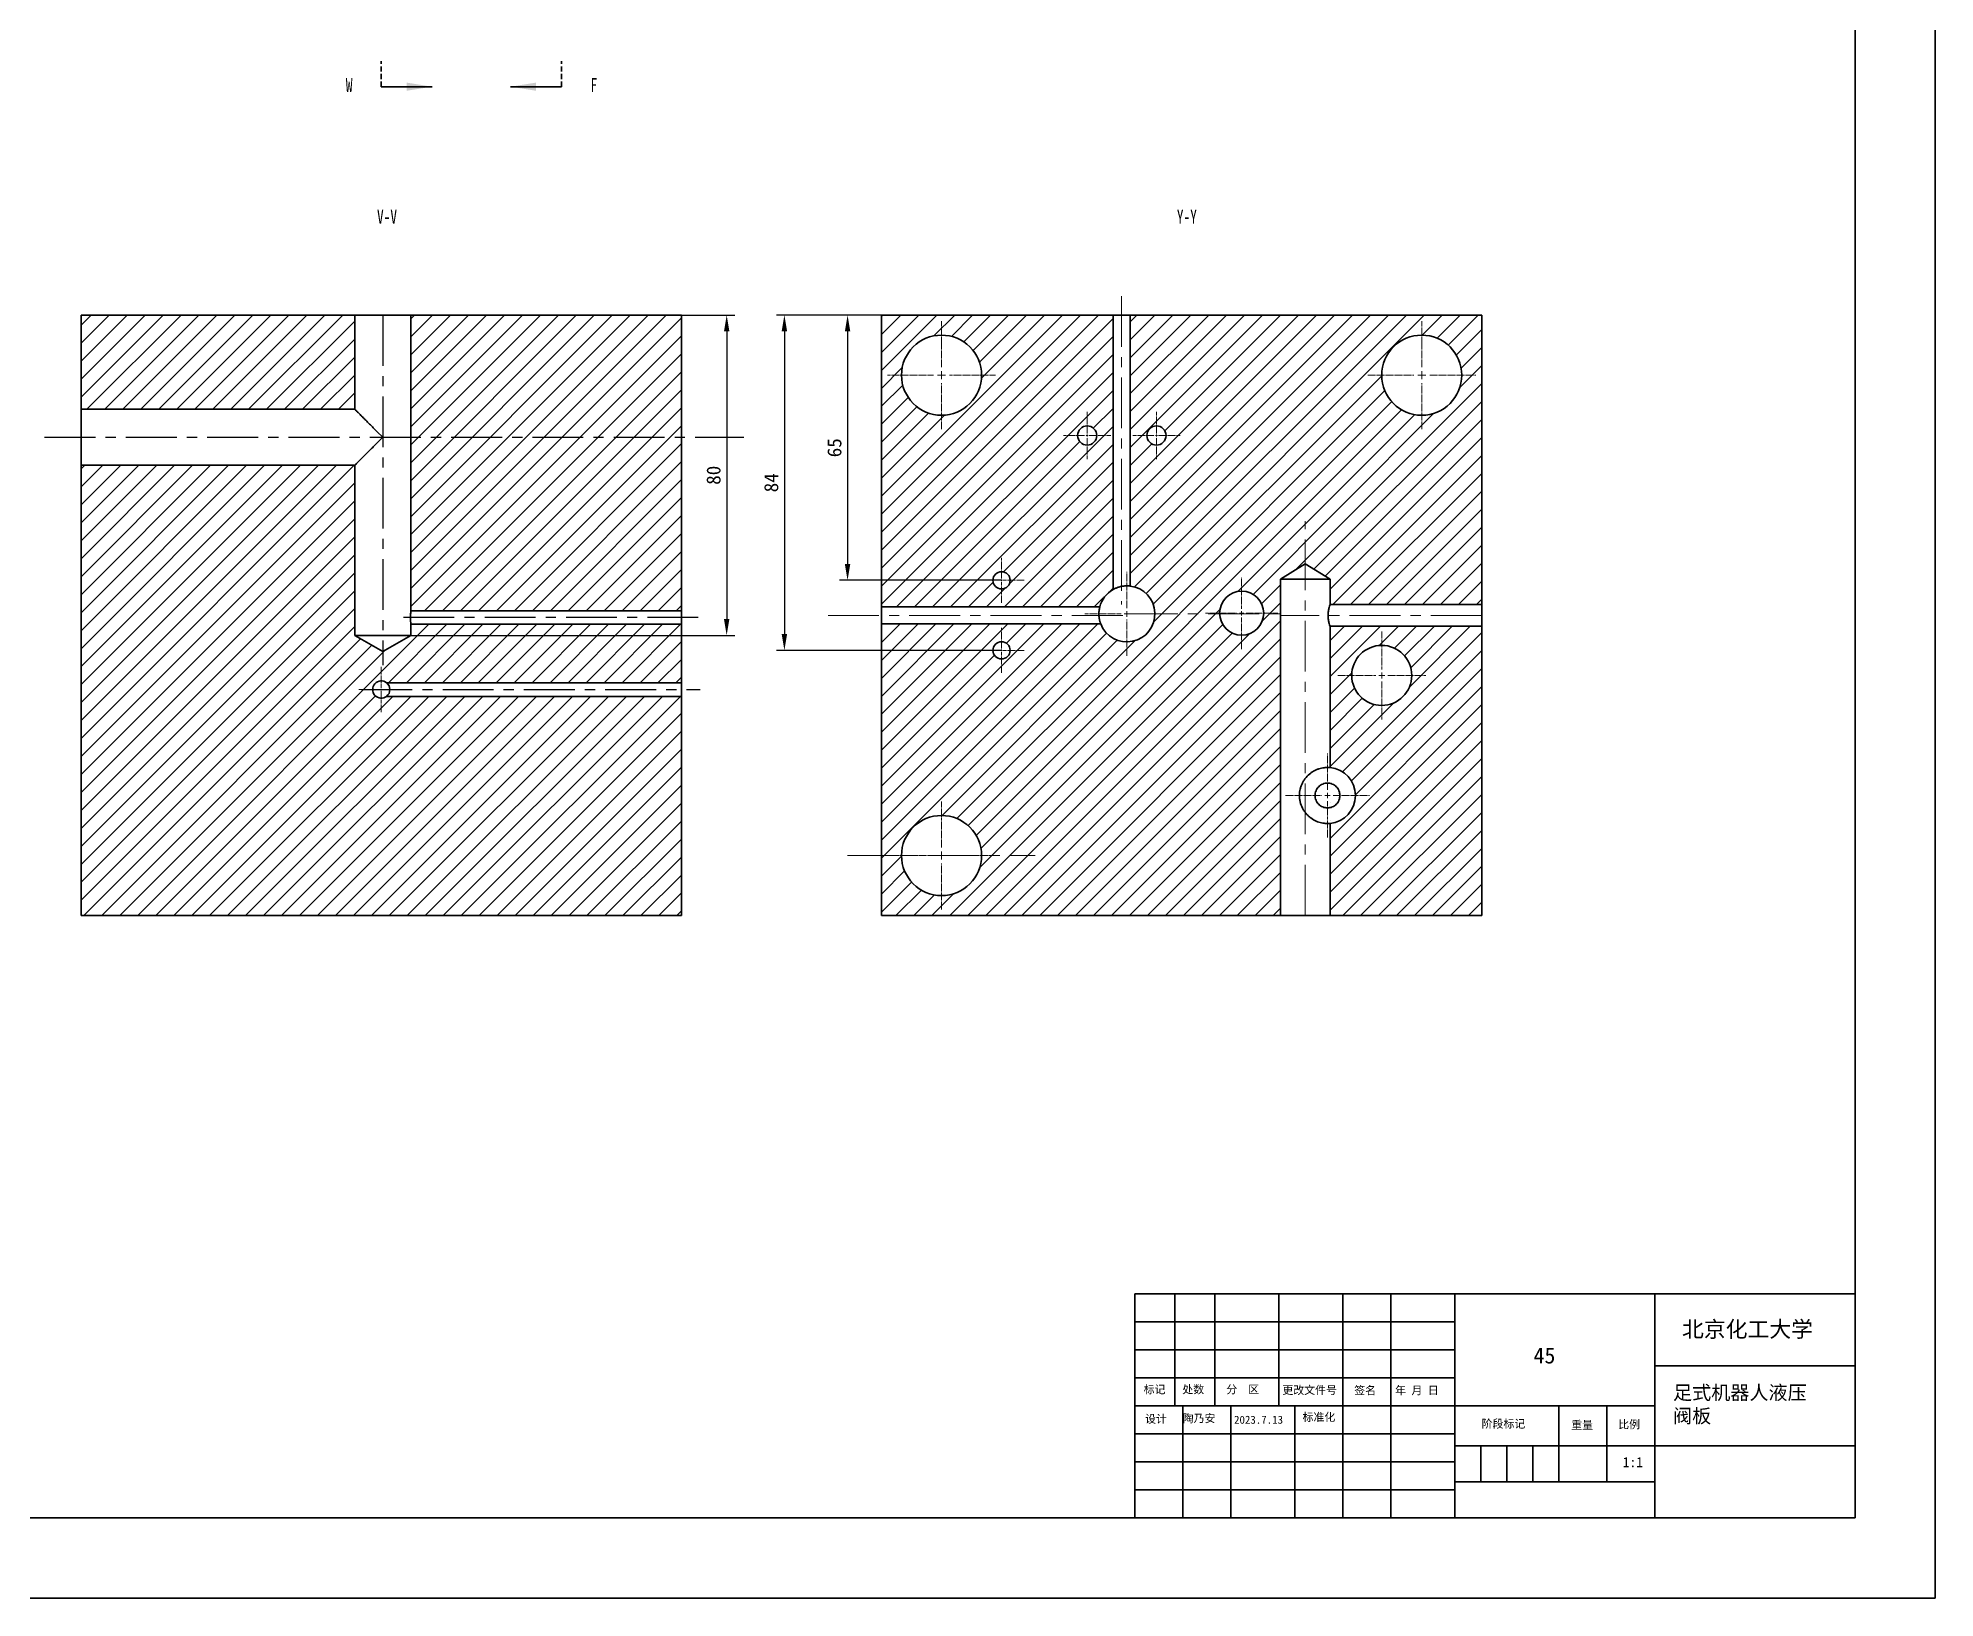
# Model space of a CAD drawing. Header units: millimetres. Extents: x 0 to 1189, y 0 to 841.
# Drawn here: x 714.9 to 1189, y 0 to 389.7 of the extents above; entities that cross this region are included whole.
import ezdxf

# ---------------------------------------------------------------- set-up
doc = ezdxf.new("R2010")
doc.units = ezdxf.units.MM
doc.header["$PDSIZE"] = -1
for name, pattern in [('CENTER2', [1.125, 0.75, -0.125, 0.125, -0.125]), ('CENTERX2', [20.32, 12.7, -2.54, 2.54, -2.54]), ('HIDDEN', [1.905, 1.27, -0.635])]:
    doc.linetypes.add(name, pattern=pattern)
doc.layers.get('0').update_dxf_attribs({"lineweight": 35})
doc.layers.get('Defpoints').update_dxf_attribs({"lineweight": 35})
for name, color, linetype, lineweight in [('10', 7, 'Continuous', 35), ('5', 7, 'Continuous', 35), ('中心线层', 1, 'CENTERX2', 25), ('标注层', 4, 'Continuous', 18), ('轮廓线', 7, 'Continuous', 35)]:
    doc.layers.add(name, color=color, linetype=linetype, lineweight=lineweight)
doc.styles.add('SLDTEXTSTYLE5', font='TXT', dxfattribs={"width": 0.7})
doc.dimstyles.new('ISO-25', dxfattribs={"dimtxt": 2.5, "dimasz": 2.5, "dimexe": 1.25, "dimexo": 0.625, "dimtad": 1, "dimtxsty": 'Standard', "dimcen": 2.5, "dimadec": 0, "dimazin": 0, "dimtfac": 1, "dimtmove": 0, "dimatfit": 3, "dimfxl": 1, "dimarcsym": 0})
pattern_1 = [(45, (-531.007, -211.3356), (-2.245064, 2.245064), [])]
pattern_2 = [(45, (-13.3174, -8.2154), (-2.245064, 2.245064), [])]

# ---------------------------------------------------------------- blocks, each defined once
blk = doc.blocks.new('*D87')
at = {"layer": 'Defpoints', "color": 0, "lineweight": 35, "transparency": 16777216}
for p in [(808.09, 320.5), (808.09, 240.5), (887.04, 240.5)]:
    blk.add_point(p, dxfattribs=at)
at = {"layer": '标注层', "color": 0, "lineweight": -2, "transparency": 16777216}
for p, q in [((808.09, 320.5), (889.04, 320.5)), ((887.04, 316.42), (887.04, 244.58)), ((808.09, 240.5), (889.04, 240.5))]:
    blk.add_line(p, q, dxfattribs=at)
at = {"layer": '标注层', "color": 0, "lineweight": 35, "transparency": 16777216}
for points in [[(886.36, 316.42), (887.72, 316.42), (887.04, 320.5)], [(886.36, 244.58), (887.72, 244.58), (887.04, 240.5)]]:
    blk.add_solid(points, dxfattribs=at)
at = {"layer": '标注层', "color": 0, "transparency": 16777216, "insert": (883.77, 280.5), "char_height": 3.5, "attachment_point": 5, "rotation": 90}
blk.add_mtext('80', dxfattribs=at)
blk = doc.blocks.new('*D133')
at = {"layer": 'Defpoints', "color": 0, "lineweight": 18, "transparency": 16777216}
for p in [(925.73, 320.5), (917.25, 254.25), (955.73, 254.25)]:
    blk.add_point(p, dxfattribs=at)
at = {"layer": '标注层', "color": 0, "lineweight": -2, "transparency": 16777216}
for p, q in [((925.73, 320.5), (915.25, 320.5)), ((917.25, 316.42), (917.25, 258.33)), ((955.73, 254.25), (915.25, 254.25))]:
    blk.add_line(p, q, dxfattribs=at)
at = {"layer": '标注层', "color": 0, "lineweight": 18, "transparency": 16777216}
for points in [[(916.57, 316.42), (917.93, 316.42), (917.25, 320.5)], [(916.57, 258.33), (917.93, 258.33), (917.25, 254.25)]]:
    blk.add_solid(points, dxfattribs=at)
at = {"layer": '标注层', "color": 0, "lineweight": 18, "transparency": 16777216, "insert": (913.98, 287.37), "char_height": 3.5, "width": 14.6183, "attachment_point": 5, "rotation": 90}
blk.add_mtext('65', dxfattribs=at)
blk = doc.blocks.new('*D134')
at = {"layer": 'Defpoints', "color": 0, "lineweight": 35, "transparency": 16777216}
for p in [(925.73, 320.5), (901.46, 236.75), (955.73, 236.75)]:
    blk.add_point(p, dxfattribs=at)
at = {"layer": '标注层', "color": 0, "lineweight": -2, "transparency": 16777216}
for p, q in [((925.73, 320.5), (899.46, 320.5)), ((901.46, 316.42), (901.46, 240.83)), ((955.73, 236.75), (899.46, 236.75))]:
    blk.add_line(p, q, dxfattribs=at)
at = {"layer": '标注层', "color": 0, "lineweight": 35, "transparency": 16777216}
for points in [[(900.78, 316.42), (902.14, 316.42), (901.46, 320.5)], [(900.78, 240.83), (902.14, 240.83), (901.46, 236.75)]]:
    blk.add_solid(points, dxfattribs=at)
at = {"layer": '标注层', "color": 0, "lineweight": 18, "transparency": 16777216, "insert": (898.19, 278.62), "char_height": 3.5, "attachment_point": 5, "rotation": 90}
blk.add_mtext('84', dxfattribs=at)
blk = doc.blocks.new('*U218')
at = {"layer": '中心线层', "color": 0, "linetype": 'CENTER2', "lineweight": 18, "transparency": 16777216}
for p, q in [((0, 2), (0, 13.5)), ((-13.5, 0), (-2, 0)), ((2, 0), (13.5, 0)), ((0, -13.5), (0, -2))]:
    blk.add_line(p, q, dxfattribs=at)
at = {"layer": '中心线层', "color": 0, "linetype": 'Continuous', "lineweight": 18, "transparency": 16777216}
for p, q in [((-1, 0), (1, 0)), ((0, -1), (0, 1))]:
    blk.add_line(p, q, dxfattribs=at)
blk = doc.blocks.new('*U219')
at = {"layer": '中心线层', "color": 0, "linetype": 'CENTER2', "lineweight": 18, "transparency": 16777216}
for p, q in [((0, 0.48), (0, 5.9)), ((-5.9, 0), (-0.48, 0)), ((0.48, 0), (5.9, 0)), ((0, -5.9), (0, -0.48))]:
    blk.add_line(p, q, dxfattribs=at)
at = {"layer": '中心线层', "color": 0, "linetype": 'Continuous', "lineweight": 18, "transparency": 16777216}
for p, q in [((-0.24, 0), (0.24, 0)), ((0, -0.24), (0, 0.24))]:
    blk.add_line(p, q, dxfattribs=at)
blk = doc.blocks.new('*U220')
at = {"layer": '中心线层', "color": 0, "linetype": 'CENTER2', "lineweight": 18, "transparency": 16777216}
for p, q in [((0, 0.48), (0, 5.9)), ((-5.9, 0), (-0.48, 0)), ((0.48, 0), (5.9, 0)), ((0, -5.9), (0, -0.48))]:
    blk.add_line(p, q, dxfattribs=at)
at = {"layer": '中心线层', "color": 0, "linetype": 'Continuous', "lineweight": 18, "transparency": 16777216}
for p, q in [((-0.24, 0), (0.24, 0)), ((0, -0.24), (0, 0.24))]:
    blk.add_line(p, q, dxfattribs=at)
blk = doc.blocks.new('*U221')
at = {"layer": '中心线层', "color": 0, "linetype": 'CENTER2', "lineweight": 18, "transparency": 16777216}
for p, q in [((0, 2), (0, 13.5)), ((-13.5, 0), (-2, 0)), ((2, 0), (13.5, 0)), ((0, -13.5), (0, -2))]:
    blk.add_line(p, q, dxfattribs=at)
at = {"layer": '中心线层', "color": 0, "linetype": 'Continuous', "lineweight": 18, "transparency": 16777216}
for p, q in [((-1, 0), (1, 0)), ((0, -1), (0, 1))]:
    blk.add_line(p, q, dxfattribs=at)
blk = doc.blocks.new('*U222')
at = {"layer": '中心线层', "color": 0, "linetype": 'CENTER2', "lineweight": 18, "transparency": 16777216}
for p, q in [((0, 0.43), (0, 5.65)), ((-5.65, 0), (-0.43, 0)), ((0.43, 0), (5.65, 0)), ((0, -5.65), (0, -0.43))]:
    blk.add_line(p, q, dxfattribs=at)
at = {"layer": '中心线层', "color": 0, "linetype": 'Continuous', "lineweight": 18, "transparency": 16777216}
for p, q in [((-0.215, 0), (0.215, 0)), ((0, -0.215), (0, 0.215))]:
    blk.add_line(p, q, dxfattribs=at)
blk = doc.blocks.new('*U223')
at = {"layer": '中心线层', "color": 0, "linetype": 'CENTER2', "lineweight": 18, "transparency": 16777216}
for p, q in [((0, 0.43), (0, 5.65)), ((-5.65, 0), (-0.43, 0)), ((0.43, 0), (5.65, 0)), ((0, -5.65), (0, -0.43))]:
    blk.add_line(p, q, dxfattribs=at)
at = {"layer": '中心线层', "color": 0, "linetype": 'Continuous', "lineweight": 18, "transparency": 16777216}
for p, q in [((-0.215, 0), (0.215, 0)), ((0, -0.215), (0, 0.215))]:
    blk.add_line(p, q, dxfattribs=at)
blk = doc.blocks.new('*U224')
at = {"layer": '中心线层', "color": 0, "linetype": 'CENTER2', "lineweight": 18, "transparency": 16777216}
for p, q in [((0, 1.4), (0, 10.5)), ((-10.5, 0), (-1.4, 0)), ((1.4, 0), (10.5, 0)), ((0, -10.5), (0, -1.4))]:
    blk.add_line(p, q, dxfattribs=at)
at = {"layer": '中心线层', "color": 0, "linetype": 'Continuous', "lineweight": 18, "transparency": 16777216}
for p, q in [((-0.7, 0), (0.7, 0)), ((0, -0.7), (0, 0.7))]:
    blk.add_line(p, q, dxfattribs=at)
blk = doc.blocks.new('*U225')
at = {"layer": '中心线层', "color": 0, "linetype": 'CENTER2', "lineweight": 18, "transparency": 16777216}
for p, q in [((0, 1.1), (0, 9)), ((-9, 0), (-1.1, 0)), ((1.1, 0), (9, 0)), ((0, -9), (0, -1.1))]:
    blk.add_line(p, q, dxfattribs=at)
at = {"layer": '中心线层', "color": 0, "linetype": 'Continuous', "lineweight": 18, "transparency": 16777216}
for p, q in [((-0.55, 0), (0.55, 0)), ((0, -0.55), (0, 0.55))]:
    blk.add_line(p, q, dxfattribs=at)
blk = doc.blocks.new('*U226')
at = {"layer": '中心线层', "color": 0, "linetype": 'CENTER2', "lineweight": 18, "transparency": 16777216}
for p, q in [((0, 1.5), (0, 11)), ((-11, 0), (-1.5, 0)), ((1.5, 0), (11, 0)), ((0, -11), (0, -1.5))]:
    blk.add_line(p, q, dxfattribs=at)
at = {"layer": '中心线层', "color": 0, "linetype": 'Continuous', "lineweight": 18, "transparency": 16777216}
for p, q in [((-0.75, 0), (0.75, 0)), ((0, -0.75), (0, 0.75))]:
    blk.add_line(p, q, dxfattribs=at)
blk = doc.blocks.new('*U227')
at = {"layer": '中心线层', "color": 0, "linetype": 'CENTER2', "lineweight": 18, "transparency": 16777216}
for p, q in [((0, 1.4), (0, 10.5)), ((-10.5, 0), (-1.4, 0)), ((1.4, 0), (10.5, 0)), ((0, -10.5), (0, -1.4))]:
    blk.add_line(p, q, dxfattribs=at)
at = {"layer": '中心线层', "color": 0, "linetype": 'Continuous', "lineweight": 18, "transparency": 16777216}
for p, q in [((-0.7, 0), (0.7, 0)), ((0, -0.7), (0, 0.7))]:
    blk.add_line(p, q, dxfattribs=at)
blk = doc.blocks.new('*U228')
at = {"layer": '中心线层', "color": 0, "linetype": 'CENTER2', "lineweight": 18, "transparency": 16777216}
for p, q in [((0, 2), (0, 13.5)), ((-13.5, 0), (-2, 0)), ((2, 0), (13.5, 0)), ((0, -13.5), (0, -2))]:
    blk.add_line(p, q, dxfattribs=at)
at = {"layer": '中心线层', "color": 0, "linetype": 'Continuous', "lineweight": 18, "transparency": 16777216}
for p, q in [((-1, 0), (1, 0)), ((0, -1), (0, 1))]:
    blk.add_line(p, q, dxfattribs=at)
blk = doc.blocks.new('*U254')
at = {"layer": '中心线层', "color": 0, "linetype": 'CENTER2', "lineweight": 18, "transparency": 16777216}
for p, q in [((0, 0.43), (0, 5.65)), ((-5.65, 0), (-0.43, 0)), ((0.43, 0), (5.65, 0)), ((0, -5.65), (0, -0.43))]:
    blk.add_line(p, q, dxfattribs=at)
at = {"layer": '中心线层', "color": 0, "linetype": 'Continuous', "lineweight": 18, "transparency": 16777216}
for p, q in [((-0.215, 0), (0.215, 0)), ((0, -0.215), (0, 0.215))]:
    blk.add_line(p, q, dxfattribs=at)

msp = doc.modelspace()

# ---------------------------------------------------------------- hatches: boundary and pattern name
at = {"lineweight": 18}
h = msp.add_hatch(dxfattribs=at)
h.set_pattern_fill('ANSI31', color=256)
h.paths.add_polyline_path([(1075.728, 320.5), (987.878, 320.5), (987.878, 252.817, -0.3798229), (994.048, 245.867), (997.548, 245.867), (1010.23, 245.867, -0.0077978), (1010.228, 246.038, -1), (1021.228, 246.038, -0.0077978), (1021.225, 245.867), (1025.44, 245.867), (1025.44, 254.5), (1031.628, 258.347), (1037.815, 254.5), (1037.815, 248.207), (1075.728, 248.207)])
h.paths.add_polyline_path([(996.836, 290.43, -1), (992.036, 290.43, -1)], flags=16)
h.paths.add_polyline_path([(1050.728, 305.5, -1), (1070.728, 305.5, -1)], flags=16)
h.paths.add_polyline_path([(1025.44, 245.867), (1021.225, 245.867, -0.969286), (1010.23, 245.867), (997.548, 245.867), (994.048, 245.867, -0.8327651), (980.507, 243.375), (925.728, 243.375), (925.728, 185.5), (930.728, 185.5, -1), (950.728, 185.5, -1), (930.728, 185.5), (925.728, 185.5), (925.728, 170.5), (1025.44, 170.5)])
h.paths.add_polyline_path([(957.878, 236.75, -1), (953.578, 236.75, -1)], flags=16)
at = {"layer": '10', "linetype": 'Continuous', "lineweight": 18}
h = msp.add_hatch(dxfattribs=at)
h.set_pattern_fill('ANSI31', color=256, style=0)
h.set_pattern_definition(pattern_1)
h.paths.add_polyline_path([(794.095, 320.5), (790.095, 320.5), (725.728, 320.5), (725.728, 296.989), (794.095, 296.989), (794.095, 307.5)])
h = msp.add_hatch(dxfattribs=at)
h.set_pattern_fill('ANSI31', color=256, style=0)
h.set_pattern_definition(pattern_1)
h.paths.add_polyline_path([(808.095, 307.5), (808.095, 305.768), (808.095, 246.66), (875.728, 246.66), (875.728, 320.5), (808.095, 320.5)])
h = msp.add_hatch(dxfattribs=at)
h.set_pattern_fill('ANSI31', color=256, style=0)
h.set_pattern_definition(pattern_2)
edge = h.paths.add_edge_path(flags=0)
edge.add_line((983.578, 320.5), (925.728, 320.5))
edge.add_line((925.728, 320.5), (925.728, 247.625))
edge.add_line((925.728, 247.625), (980.272, 247.625))
edge.add_arc((987.048, 245.867), 7, 119.71843, 165.45036, ccw=False)
edge.add_line((983.578, 251.946), (983.578, 320.5))
edge = h.paths.add_edge_path(flags=0)
edge.add_arc((940.728, 305.5), 10, 0, 360)
edge = h.paths.add_edge_path(flags=0)
edge.add_arc((977.128, 290.43), 2.4, 0, 360)
edge = h.paths.add_edge_path(flags=0)
edge.add_arc((955.728, 254.25), 2.15, 0, 360)
h = msp.add_hatch(dxfattribs=at)
h.set_pattern_fill('ANSI31', color=256, style=0)
h.set_pattern_definition(pattern_1)
edge = h.paths.add_edge_path()
edge.add_line((801.095, 236.459), (794.095, 240.5))
edge.add_line((794.095, 240.5), (794.095, 282.989))
edge.add_line((794.095, 282.989), (725.728, 282.989))
edge.add_line((725.728, 282.989), (725.728, 170.5))
edge.add_line((725.728, 170.5), (875.728, 170.5))
edge.add_line((875.728, 170.5), (875.728, 225.265))
edge.add_line((875.728, 225.265), (802.047, 225.265))
edge.add_arc((800.728, 226.963), 2.15, 52.13438, 307.86562, ccw=False)
edge.add_line((802.047, 228.66), (875.728, 228.66))
edge.add_line((875.728, 228.66), (875.728, 243.265))
edge.add_line((875.728, 243.265), (808.095, 243.265))
edge.add_line((808.095, 243.265), (808.095, 240.5))
edge.add_line((808.095, 240.5), (801.095, 236.459))
h = msp.add_hatch(dxfattribs=at)
h.set_pattern_fill('ANSI31', color=256, style=0)
h.set_pattern_definition(pattern_2)
edge = h.paths.add_edge_path(flags=0)
edge.add_line((1037.815, 170.5), (1075.728, 170.5))
edge.add_line((1075.728, 170.5), (1075.728, 242.793))
edge.add_line((1075.728, 242.793), (1037.815, 242.793))
edge.add_line((1037.815, 242.793), (1037.815, 207.471))
edge.add_arc((1037.174, 200.5), 7, -84.74084, 84.74084, ccw=False)
edge.add_line((1037.815, 193.529), (1037.815, 170.5))
edge = h.paths.add_edge_path(flags=0)
edge.add_arc((1050.728, 230.5), 7.5, 0, 360)

# ---------------------------------------------------------------- linework, layer by layer
at = {"color": 7, "linetype": 'HIDDEN', "lineweight": 35}
for p, q in [((800.728, 377.575), (800.728, 383.925)), ((845.728, 377.575), (845.728, 383.925))]:
    msp.add_line(p, q, dxfattribs=at)
at = {"color": 7, "linetype": 'Continuous', "lineweight": 35}
for p, q in [((800.728, 377.575), (813.428, 377.575)), ((845.728, 377.575), (833.028, 377.575)), ((725.728, 320.5), (725.728, 296.989)), ((794.095, 320.5), (725.728, 320.5)), ((794.095, 296.989), (794.095, 320.5)), ((808.095, 320.5), (808.095, 246.66)), ((875.728, 320.5), (808.095, 320.5)), ((875.728, 246.66), (875.728, 320.5)), ((983.578, 320.5), (925.728, 320.5)), ((925.728, 320.5), (925.728, 247.625)), ((983.578, 251.946), (983.578, 320.5)), ((987.878, 320.5), (983.578, 320.5)), ((987.878, 320.5), (987.878, 252.817)), ((1075.728, 320.5), (987.878, 320.5)), ((1075.728, 248.207), (1075.728, 320.5)), ((725.728, 296.989), (725.728, 282.989)), ((725.728, 296.989), (794.095, 296.989)), ((794.095, 282.989), (725.728, 282.989)), ((725.728, 282.989), (725.728, 170.5)), ((794.095, 240.5), (794.095, 282.989)), ((1025.44, 170.5), (1025.44, 254.5)), ((1037.815, 254.5), (1025.44, 254.5)), ((1037.815, 254.5), (1037.815, 248.207)), ((808.095, 246.66), (875.728, 246.66)), ((875.728, 243.265), (875.728, 246.66)), ((925.728, 247.625), (925.728, 243.375)), ((925.728, 247.625), (980.272, 247.625)), ((1037.815, 248.207), (1075.728, 248.207)), ((1075.728, 242.793), (1075.728, 248.207)), ((808.095, 243.265), (808.095, 240.5)), ((875.728, 243.265), (808.095, 243.265)), ((875.728, 228.66), (875.728, 243.265)), ((980.507, 243.375), (925.728, 243.375)), ((925.728, 243.375), (925.728, 170.5)), ((1037.815, 242.793), (1037.815, 207.471)), ((1075.728, 242.793), (1037.815, 242.793)), ((1075.728, 170.5), (1075.728, 242.793)), ((794.095, 240.5), (808.095, 240.5)), ((802.047, 228.66), (875.728, 228.66)), ((875.728, 225.265), (875.728, 228.66)), ((875.728, 225.265), (802.047, 225.265)), ((875.728, 170.5), (875.728, 225.265)), ((1037.815, 193.529), (1037.815, 170.5)), ((875.728, 170.5), (725.728, 170.5)), ((925.728, 170.5), (1025.44, 170.5)), ((1025.44, 170.5), (1037.815, 170.5)), ((1037.815, 170.5), (1075.728, 170.5))]:
    msp.add_line(p, q, dxfattribs=at)
at = {"lineweight": 35}
for p, q in [((794.095, 320.5), (808.095, 320.5)), ((799.728, 291.354), (801.091, 289.988)), ((799.728, 288.625), (801.091, 289.988)), ((1025.44, 254.5), (1031.628, 258.347)), ((1031.628, 258.347), (1037.815, 254.5)), ((794.095, 240.5), (801.095, 236.459)), ((808.095, 240.5), (801.095, 236.459))]:
    msp.add_line(p, q, dxfattribs=at)
at = {"lineweight": 18}
msp.add_line((989, 20), (1169, 20), dxfattribs=at)
at = {"color": 7, "linetype": 'Continuous', "lineweight": 35}
for centre, radius in [((940.728, 305.5), 10), ((1060.728, 305.5), 10), ((977.128, 290.43), 2.4), ((994.436, 290.43), 2.4), ((955.728, 254.25), 2.15), ((1015.728, 246.038), 5.5), ((955.728, 236.75), 2.15), ((1050.728, 230.5), 7.5), ((940.728, 185.5), 10)]:
    msp.add_circle(centre, radius, dxfattribs=at)
for centre, radius, start, end in [((987.048, 245.867), 7, 119.71843, 165.45036), ((987.048, 245.867), 7, 200.85459, 83.1917), ((800.728, 226.963), 2.15, 52.13438, 307.86562), ((800.728, 226.963), 2.15, 307.86562, 52.13438), ((1037.174, 200.5), 7, 275.25916, 84.74084)]:
    msp.add_arc(centre, radius, start, end, dxfattribs=at)
for points, knots in [([(799.728, 291.354), (799.058, 292.025), (798.407, 292.675), (797.464, 293.619), (797.154, 293.929), (796.562, 294.522), (796.278, 294.805), (795.74, 295.344), (795.483, 295.6), (795.024, 296.06), (794.819, 296.265), (794.558, 296.526), (794.48, 296.604), (794.344, 296.74), (794.286, 296.798), (794.192, 296.892), (794.155, 296.929), (794.106, 296.977), (794.094, 296.989), (794.095, 296.989)], [0, 0, 0, 0, 0.25, 0.25, 0.375, 0.375, 0.5, 0.5, 0.625, 0.625, 0.75, 0.75, 0.8125, 0.8125, 0.875, 0.875, 0.9375, 0.9375, 1, 1, 1, 1]), ([(794.095, 282.989), (794.094, 282.989), (794.106, 283.001), (794.155, 283.05), (794.192, 283.087), (794.286, 283.181), (794.344, 283.239), (794.481, 283.376), (794.56, 283.455), (794.82, 283.715), (795.024, 283.92), (795.37, 284.265), (795.492, 284.387), (795.745, 284.64), (795.876, 284.771), (796.279, 285.174), (796.562, 285.458), (797.154, 286.05), (797.465, 286.36), (798.408, 287.304), (799.058, 287.954), (799.728, 288.625)], [0, 0, 0, 0, 0.0625, 0.0625, 0.125, 0.125, 0.1875, 0.1875, 0.25, 0.25, 0.375, 0.375, 0.4375, 0.4375, 0.5, 0.5, 0.625, 0.625, 0.75, 0.75, 1, 1, 1, 1]), ([(983.578, 251.946), (983.578, 251.946), (983.636, 251.98), (983.798, 252.067), (983.865, 252.102), (984.019, 252.178), (984.105, 252.219), (984.396, 252.348), (984.622, 252.438), (985.001, 252.562), (985.131, 252.601), (985.4, 252.671), (985.541, 252.704), (985.821, 252.76), (985.961, 252.783), (986.24, 252.821), (986.379, 252.836), (986.777, 252.867), (987.024, 252.87), (987.33, 252.862), (987.423, 252.857), (987.585, 252.847), (987.653, 252.841), (987.764, 252.83), (987.807, 252.826), (987.863, 252.819), (987.878, 252.817), (987.878, 252.817)], [0, 0, 0, 0, 0.125, 0.125, 0.1875, 0.1875, 0.25, 0.25, 0.375, 0.375, 0.4375, 0.4375, 0.5, 0.5, 0.5625, 0.5625, 0.625, 0.625, 0.75, 0.75, 0.8125, 0.8125, 0.875, 0.875, 0.9375, 0.9375, 1, 1, 1, 1]), ([(808.095, 246.66), (808.095, 246.56), (808.091, 246.446), (808.081, 246.192), (808.074, 246.053), (808.062, 245.762), (808.056, 245.605), (808.047, 245.287), (808.045, 245.126), (808.045, 244.796), (808.047, 244.635), (808.056, 244.319), (808.062, 244.162), (808.08, 243.725), (808.095, 243.465), (808.095, 243.265)], [0, 0, 0, 0, 0.125, 0.125, 0.25, 0.25, 0.375, 0.375, 0.5, 0.5, 0.625, 0.625, 0.75, 0.75, 1, 1, 1, 1]), ([(980.507, 243.375), (980.492, 243.414), (980.46, 243.497), (980.397, 243.683), (980.374, 243.753), (980.326, 243.911), (980.301, 244), (980.251, 244.191), (980.226, 244.292), (980.18, 244.508), (980.158, 244.623), (980.12, 244.86), (980.103, 244.982), (980.076, 245.231), (980.065, 245.36), (980.051, 245.616), (980.048, 245.743), (980.048, 245.995), (980.052, 246.121), (980.064, 246.361), (980.074, 246.476), (980.096, 246.696), (980.11, 246.801), (980.153, 247.091), (980.186, 247.255), (980.24, 247.502), (980.262, 247.587), (980.272, 247.625)], [0, 0, 0, 0, 0.125, 0.125, 0.1875, 0.1875, 0.25, 0.25, 0.3125, 0.3125, 0.375, 0.375, 0.4375, 0.4375, 0.5, 0.5, 0.5625, 0.5625, 0.625, 0.625, 0.6875, 0.6875, 0.75, 0.75, 0.875, 0.875, 1, 1, 1, 1]), ([(1037.822, 242.793), (1037.812, 242.816), (1037.801, 242.842), (1037.73, 243.012), (1037.657, 243.217), (1037.549, 243.603), (1037.514, 243.743), (1037.448, 244.044), (1037.418, 244.208), (1037.368, 244.545), (1037.348, 244.72), (1037.32, 245.082), (1037.313, 245.269), (1037.313, 245.821), (1037.343, 246.193), (1037.418, 246.699), (1037.448, 246.863), (1037.514, 247.165), (1037.549, 247.304), (1037.657, 247.691), (1037.73, 247.895), (1037.818, 248.107), (1037.843, 248.16), (1037.866, 248.2), (1037.868, 248.204), (1037.87, 248.207)], [0.09963097, 0.09963097, 0.09963097, 0.09963097, 0.125, 0.125, 0.25, 0.25, 0.3125, 0.3125, 0.375, 0.375, 0.4375, 0.4375, 0.5, 0.5, 0.625, 0.625, 0.6875, 0.6875, 0.75, 0.75, 0.875, 0.875, 0.9375, 0.9375, 0.94463757, 0.94463757, 0.94463757, 0.94463757]), ([(1037.815, 193.529), (1037.688, 193.518), (1037.546, 193.508), (1037.24, 193.499), (1037.074, 193.498), (1036.72, 193.512), (1036.531, 193.527), (1036.129, 193.575), (1035.917, 193.61), (1035.269, 193.75), (1034.812, 193.891), (1033.877, 194.304), (1033.423, 194.565), (1032.775, 195.048), (1032.566, 195.224), (1032.172, 195.595), (1031.987, 195.792), (1031.637, 196.209), (1031.473, 196.429), (1031.174, 196.883), (1031.039, 197.118), (1030.675, 197.843), (1030.487, 198.361), (1030.3, 199.149), (1030.253, 199.415), (1030.19, 199.952), (1030.174, 200.225), (1030.174, 201.044), (1030.236, 201.58), (1030.423, 202.37), (1030.501, 202.633), (1030.687, 203.144), (1030.794, 203.392), (1031.035, 203.875), (1031.17, 204.109), (1031.467, 204.562), (1031.631, 204.784), (1032.153, 205.408), (1032.544, 205.777), (1033.187, 206.26), (1033.413, 206.41), (1033.866, 206.675), (1034.095, 206.792), (1034.556, 206.997), (1034.787, 207.085), (1035.249, 207.235), (1035.474, 207.294), (1035.909, 207.388), (1036.119, 207.423), (1036.523, 207.473), (1036.715, 207.487), (1037.075, 207.502), (1037.244, 207.501), (1037.55, 207.492), (1037.69, 207.482), (1037.815, 207.471)], [0, 0, 0, 0, 0.03125, 0.03125, 0.0625, 0.0625, 0.09375, 0.09375, 0.125, 0.125, 0.1875, 0.1875, 0.25, 0.25, 0.28125, 0.28125, 0.3125, 0.3125, 0.34375, 0.34375, 0.375, 0.375, 0.4375, 0.4375, 0.46875, 0.46875, 0.5, 0.5, 0.5625, 0.5625, 0.59375, 0.59375, 0.625, 0.625, 0.65625, 0.65625, 0.6875, 0.6875, 0.75, 0.75, 0.78125, 0.78125, 0.8125, 0.8125, 0.84375, 0.84375, 0.875, 0.875, 0.90625, 0.90625, 0.9375, 0.9375, 0.96875, 0.96875, 1, 1, 1, 1]), ([(1037.174, 197.4), (1037.381, 197.4), (1037.585, 197.421), (1037.985, 197.501), (1038.183, 197.562), (1038.556, 197.718), (1038.733, 197.813), (1039.068, 198.038), (1039.224, 198.166), (1039.506, 198.448), (1039.634, 198.603), (1039.86, 198.939), (1039.955, 199.116), (1040.111, 199.488), (1040.172, 199.686), (1040.253, 200.087), (1040.273, 200.29), (1040.274, 200.701), (1040.253, 200.909), (1040.173, 201.309), (1040.113, 201.505), (1039.956, 201.882), (1039.86, 202.06), (1039.636, 202.393), (1039.507, 202.551), (1039.224, 202.833), (1039.071, 202.96), (1038.736, 203.185), (1038.557, 203.281), (1038.186, 203.437), (1037.992, 203.497), (1037.587, 203.579), (1037.383, 203.6), (1036.975, 203.6), (1036.767, 203.58), (1036.365, 203.5), (1036.171, 203.44), (1035.607, 203.206), (1035.268, 202.978), (1034.842, 202.552), (1034.715, 202.398), (1034.491, 202.066), (1034.393, 201.885), (1034.236, 201.511), (1034.177, 201.318), (1034.095, 200.916), (1034.074, 200.708), (1034.073, 200.299), (1034.094, 200.094), (1034.175, 199.689), (1034.234, 199.494), (1034.391, 199.12), (1034.488, 198.939), (1034.712, 198.605), (1034.839, 198.451), (1035.267, 198.023), (1035.602, 197.797), (1036.166, 197.561), (1036.359, 197.502), (1036.759, 197.421), (1036.966, 197.4), (1037.174, 197.4)], [0, 0, 0, 0, 0.03125, 0.03125, 0.0625, 0.0625, 0.09375, 0.09375, 0.125, 0.125, 0.15625, 0.15625, 0.1875, 0.1875, 0.21875, 0.21875, 0.25, 0.25, 0.28125, 0.28125, 0.3125, 0.3125, 0.34375, 0.34375, 0.375, 0.375, 0.40625, 0.40625, 0.4375, 0.4375, 0.46875, 0.46875, 0.5, 0.5, 0.53125, 0.53125, 0.5625, 0.5625, 0.625, 0.625, 0.65625, 0.65625, 0.6875, 0.6875, 0.71875, 0.71875, 0.75, 0.75, 0.78125, 0.78125, 0.8125, 0.8125, 0.84375, 0.84375, 0.875, 0.875, 0.9375, 0.9375, 0.96875, 0.96875, 1, 1, 1, 1])]:
    msp.add_open_spline(points, degree=3, knots=knots, dxfattribs=at)
for points in [[(813.428, 377.575), (807.078, 378.591), (807.078, 376.559)], [(833.028, 377.575), (839.378, 376.559), (839.378, 378.591)]]:
    msp.add_solid(points, dxfattribs=at)
at = {"layer": '5', "color": 7, "lineweight": 35}
for p, q in [((1189, 0), (1189, 841)), ((1169, 20), (1169, 821)), ((20, 20), (1169, 20)), ((0, 0), (1189, 0))]:
    msp.add_line(p, q, dxfattribs=at)
at = {"layer": '中心线层', "lineweight": 18}
for p, q in [((985.728, 325.276), (985.728, 248.179)), ((1031.628, 170.5), (1031.628, 269.046)), ((912.361, 245.5), (987.048, 245.5)), ((987.048, 245.867), (1025.44, 245.867)), ((1075.728, 245.5), (1025.44, 245.5)), ((917.224, 185.5), (964.112, 185.5))]:
    msp.add_line(p, q, dxfattribs=at)
at = {"layer": '中心线层'}
for p, q in [((801.095, 320.5), (801.095, 233.097)), ((716.595, 289.989), (891.315, 289.989)), ((879.918, 244.963), (806.309, 244.963)), ((795.747, 226.963), (880.44, 226.963))]:
    msp.add_line(p, q, dxfattribs=at)
at = {"layer": '轮廓线', "color": 7, "lineweight": 35}
for p, q in [((1169, 76), (989, 76)), ((999, 76), (999, 48)), ((1009, 76), (1009, 48)), ((1025, 76), (1025, 48)), ((1041, 76), (1041, 48)), ((1053, 76), (1053, 48)), ((1069, 76), (1069, 20)), ((1119, 76), (1119, 20)), ((989, 69), (1069, 69)), ((989, 62), (1069, 62)), ((1169, 58), (1119, 58)), ((989, 55), (1069, 55)), ((1119, 48), (989, 48)), ((1001, 48), (1001, 20)), ((1013, 48), (1013, 20)), ((1029, 48), (1029, 20)), ((1041, 48), (1041, 20)), ((1053, 48), (1053, 20)), ((1095, 48), (1095, 29)), ((1107, 48), (1107, 29)), ((989, 41), (1069, 41)), ((1069, 38), (1119, 38)), ((1075.5, 38), (1075.5, 29)), ((1082, 38), (1082, 29)), ((1088.5, 38), (1088.5, 29)), ((1119, 38), (1169, 38)), ((989, 34), (1069, 34)), ((1069, 29), (1119, 29)), ((989, 27), (1069, 27))]:
    msp.add_line(p, q, dxfattribs=at)
at = {"layer": '轮廓线', "lineweight": 35}
msp.add_line((989, 76), (989, 20), dxfattribs=at)

# ---------------------------------------------------------------- block references
at = {"layer": '中心线层', "linetype": 'CENTER2', "lineweight": 18}
for name, p in [('*U218', (940.728, 305.5)), ('*U221', (1060.728, 305.5)), ('*U220', (977.128, 290.43)), ('*U219', (994.436, 290.43)), ('*U223', (955.728, 254.25)), ('*U224', (987.048, 245.867)), ('*U225', (1015.728, 246.038)), ('*U222', (955.728, 236.75)), ('*U226', (1050.728, 230.5)), ('*U254', (800.728, 226.963)), ('*U227', (1037.174, 200.5)), ('*U228', (940.728, 185.5))]:
    msp.add_blockref(name, p, dxfattribs=at)

# ---------------------------------------------------------------- texts
at = {"color": 7, "linetype": 'Continuous', "lineweight": 35, "char_height": 3.5, "attachment_point": 1, "style": 'SLDTEXTSTYLE5'}
for s, insert in [('W', (791.866, 379.739)), ('F', (853.026, 379.739))]:
    msp.add_mtext(s, dxfattribs=dict(at, insert=insert))
at = {"lineweight": 35, "attachment_point": 1}
for s, width, insert, char_height in [('{\\fSimSun|b0|i0|c134|p2;北京化工大学}', 37.35919, (1125.762, 69.178), 4), ('{\\fSimSun|b0|i0|c134|p2;足式机器人液压 \\P阀板}', 41.86571, (1123.517, 53.075), 3.5)]:
    msp.add_mtext_dynamic_manual_height_columns(s, width=width, gutter_width=17.5, heights=[0], dxfattribs=dict(at, insert=insert, char_height=char_height))
at = {"layer": '10', "lineweight": 35, "char_height": 3.5, "attachment_point": 2, "style": 'SLDTEXTSTYLE5'}
for s, insert in [('V-V', (802.158, 346.887)), ('Y-Y', (1002.034, 346.887))]:
    msp.add_mtext(s, dxfattribs=dict(at, insert=insert))
at = {"layer": '轮廓线', "lineweight": 35, "attachment_point": 1}
for s, width, gutter_width, insert, char_height in [('45', 9.23634, 12.5, (1088.678, 62.6), 4), ('\\pxt1;{\\fSimSun|b0|i0|c134|p2;陶乃安}', 8.88525, 10, (1001, 45.891), 2), ('2023.7.13', 16, 10, (1013.824, 45.545), 2), ('1:1', 9.23634, 12.5, (1110.928, 35.194), 2.5)]:
    msp.add_mtext_dynamic_manual_height_columns(s, width=width, gutter_width=gutter_width, heights=[0], dxfattribs=dict(at, insert=insert, char_height=char_height))
at = {"layer": '轮廓线', "color": 7, "lineweight": 35, "char_height": 2, "attachment_point": 1}
for s, width, insert in [('{\\fSimSun|b0|i0|c134|p2;标记}', 7.49841, (991.233, 53.112)), ('{\\fSimSun|b0|i0|c134|p2;处数}', 6.66526, (1000.897, 53.112)), ('{\\fSimSun|b0|i0|c134|p2;分  区}', 11.83083, (1011.895, 53.112)), ('{\\fSimSun|b0|i0|c134|p2;更改文件号}', 21.32883, (1025.892, 52.945)), ('{\\fSimSun|b0|i0|c134|p2;签名}', 7.67713, (1043.866, 52.884)), ('{\\fSimSun|b0|i0|c134|p2;年 月 日}', 14.1045, (1054.078, 52.884)), ('{\\fSimSun|b0|i0|c134|p2;设计}', 6.42737, (991.589, 45.748)), ('{\\fSimSun|b0|i0|c134|p2;标准化}', 9.65208, (1030.939, 46.207)), ('{\\fSimSun|b0|i0|c134|p2;阶段标记}', 18.05746, (1075.689, 44.536)), ('{\\fSimSun|b0|i0|c134|p2;重量}', 8.73748, (1098.078, 44.221)), ('{\\fSimSun|b0|i0|c134|p2;比例}', 8.44624, (1109.836, 44.366))]:
    msp.add_mtext_dynamic_manual_height_columns(s, width=width, gutter_width=10, heights=[0], dxfattribs=dict(at, insert=insert))

# ---------------------------------------------------------------- dimensions: what is measured, and where the dimension line sits
at = {"layer": '标注层'}
dim = msp.add_linear_dim(base=(887.043, 240.5), p1=(808.095, 320.5), p2=(808.095, 240.5), angle=90, text='80', dimstyle='ISO-25', override={"dimtxt": 3.5, "dimasz": 4.08, "dimexe": 2, "dimexo": 0, "dimgap": 1.524, "dimtoh": 1, "dimzin": 0, "dimadec": 2, "dimtzin": 0}, dxfattribs=at)
dim.commit()
dim.dimension.update_dxf_attribs({"geometry": '*D87', "text_midpoint": (883.769, 280.5)})
at = {"layer": '标注层', "lineweight": 18}
for base, p2, text, picture, middle in [((901.459, 236.75), (955.728, 236.75), '84', '*D134', (898.185, 278.625)), ((917.25, 254.25), (955.728, 254.25), '65', '*D133', (913.976, 287.375))]:
    dim = msp.add_linear_dim(base=base, p1=(925.728, 320.5), p2=p2, angle=90, text=text, dimstyle='ISO-25', override={"dimtxt": 3.5, "dimasz": 4.08, "dimexe": 2, "dimexo": 0, "dimgap": 1.524, "dimtoh": 1, "dimzin": 0, "dimadec": 2, "dimtzin": 0}, dxfattribs=at)
    dim.commit()
    dim.dimension.update_dxf_attribs({"geometry": picture, "text_midpoint": middle})

doc.saveas('drawing.dxf')
